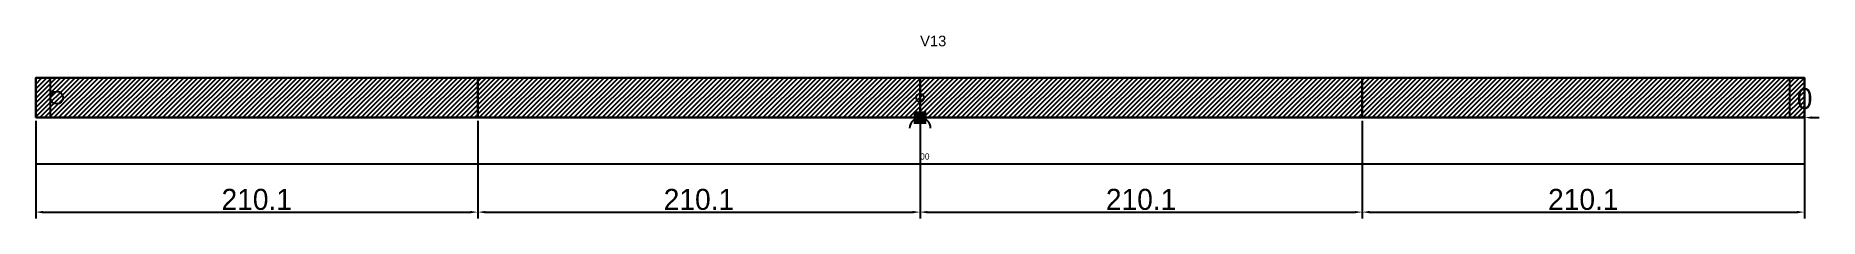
# Model space of a CAD drawing. Header units: metres. Extents: x 12796 to 13643, y 13111 to 13198.
import ezdxf

# ---------------------------------------------------------------- set-up
doc = ezdxf.new("R2010")
doc.units = ezdxf.units.M
for name, color, linetype in [('00 - FELIPE', 2, 'CONTINUOUS'), ('COTA', 241, 'CONTINUOUS'), ('Escoras', 2, 'CONTINUOUS'), ('Forcador', 251, 'CONTINUOUS'), ('Hachura', 251, 'CONTINUOUS'), ('NOMENCLATURA', 7, 'CONTINUOUS'), ('Painéis', 200, 'CONTINUOUS'), ('REAPROVEITAMENTO', 251, 'CONTINUOUS'), ('SARR_2.2x7', 40, 'CONTINUOUS')]:
    doc.layers.add(name, color=color, linetype=linetype)
doc.styles.add('STR_STANDARD', font='arial.ttf')
doc.dimstyles.new('EZ DXF', dxfattribs={"dimtxt": 10, "dimasz": 3.5, "dimexe": 3, "dimexo": 1.5, "dimgap": 1, "dimtad": 1, "dimdec": 1, "dimdsep": 46, "dimcen": 2.5, "dimazin": 3, "dimtfac": 1, "dimtmove": 0, "dimatfit": 3})

msp = doc.modelspace()

# ---------------------------------------------------------------- hatches: boundary and pattern name
at = {"layer": 'REAPROVEITAMENTO'}
h = msp.add_hatch(dxfattribs=at)
h.set_pattern_fill('ANSI31', scale=0.5)
h.paths.add_polyline_path([(12795.5914, 13158.9905), (13636.091422, 13158.9905), (13636.091422, 13177.9905), (12795.5914, 13177.9905)])
h = msp.add_hatch(dxfattribs=at)
h.set_pattern_fill('ANSI31', scale=0.5)
h.paths.add_polyline_path([(12795.5914, 13158.9905), (13636.091422, 13158.9905), (13636.091422, 13177.9905), (12795.5914, 13177.9905)])

# ---------------------------------------------------------------- linework, layer by layer
at = {"layer": '00 - FELIPE'}
msp.add_line((12795.5914, 13136.9905), (13636.091422, 13136.9905), dxfattribs=at)
msp.add_line((12795.5914, 13136.9905), (13636.091422, 13136.9905), dxfattribs=at)
at = {"layer": 'Escoras'}
msp.add_circle((13215.841411, 13168.4905), 1.9, dxfattribs=at)
msp.add_circle((13215.841411, 13168.4905), 1.9, dxfattribs=at)
at = {"layer": 'Forcador'}
msp.add_circle((12805.5914, 13168.4905), 3, dxfattribs=at)
msp.add_circle((12805.5914, 13168.4905), 3, dxfattribs=at)
at = {"layer": 'Hachura'}
msp.add_solid([(13212.841411, 13161.9905), (13218.841411, 13161.9905), (13212.841411, 13155.9905), (13218.841411, 13155.9905)], dxfattribs=at)
msp.add_solid([(13212.841411, 13161.9905), (13218.841411, 13161.9905), (13212.841411, 13155.9905), (13218.841411, 13155.9905)], dxfattribs=at)
at = {"layer": 'Painéis'}
for points in [[(12795.5914, 13158.9905), (12795.5914, 13177.9905)], [(12795.5914, 13177.9905), (13636.091422, 13177.9905)], [(12795.5914, 13158.9905), (12795.5914, 13177.9905)], [(12795.5914, 13177.9905), (13636.091422, 13177.9905)], [(13005.6914, 13158.9905), (13005.6914, 13177.9905)], [(13005.6914, 13158.9905), (13005.6914, 13177.9905)], [(13215.7914, 13158.9905), (13215.7914, 13177.9905)], [(13215.7914, 13158.9905), (13215.7914, 13177.9905)], [(13425.8914, 13158.9905), (13425.8914, 13177.9905)], [(13425.8914, 13158.9905), (13425.8914, 13177.9905)], [(13636.091422, 13158.9905), (13636.091422, 13177.9905)], [(13636.091422, 13158.9905), (13636.091422, 13177.9905)], [(12795.5914, 13158.9905), (13636.091422, 13158.9905)], [(12795.5914, 13158.9905), (13636.091422, 13158.9905)]]:
    msp.add_lwpolyline(points, close=True, dxfattribs=at)
msp.add_arc((13215.841411, 13153.9905), 5, 0, 180, dxfattribs=at)
msp.add_arc((13215.841411, 13153.9905), 5, 0, 180, dxfattribs=at)
at = {"layer": 'SARR_2.2x7'}
for p, q in [((12802.5914, 13158.9905), (12802.5914, 13177.9905)), ((12802.5914, 13158.9905), (12802.5914, 13177.9905)), ((13629.091422, 13158.9905), (13629.091422, 13177.9905)), ((13629.091422, 13158.9905), (13629.091422, 13177.9905))]:
    msp.add_line(p, q, dxfattribs=at)

# ---------------------------------------------------------------- texts
at = {"layer": '00 - FELIPE'}
msp.add_text('00', height=3, dxfattribs=at).set_placement((13215.841411, 13138.9905))
msp.add_text('00', height=3, dxfattribs=at).set_placement((13215.841411, 13138.9905))
at = {"layer": 'NOMENCLATURA', "style": 'STR_STANDARD'}
msp.add_text('V13', height=5, dxfattribs=at).set_placement((13215.841411, 13192.9905))
msp.add_text('V13', height=5, dxfattribs=at).set_placement((13215.841411, 13192.9905))

# ---------------------------------------------------------------- dimensions: what is measured, and where the dimension line sits
at = {"layer": 'COTA'}
for base, p1, p2 in [((13636.0914220004, 13158.9905), (13636.0914220004, 13158.9905), (13636.0914220004, 13177.9905)), ((13636.0914220004, 13158.9905), (13636.0914220004, 13158.9905), (13636.0914220004, 13177.9905)), ((12795.5914, 13113.9905), (12795.5914, 13158.9905), (13005.6914, 13158.9905)), ((12795.5914, 13113.9905), (12795.5914, 13158.9905), (13005.6914, 13158.9905)), ((13005.6914, 13113.9905), (13005.6914, 13158.9905), (13215.7914, 13158.9905)), ((13005.6914, 13113.9905), (13005.6914, 13158.9905), (13215.7914, 13158.9905)), ((13215.7914, 13113.9905), (13215.7914, 13158.9905), (13425.8914, 13158.9905)), ((13215.7914, 13113.9905), (13215.7914, 13158.9905), (13425.8914, 13158.9905)), ((13425.8914, 13113.9905), (13425.8914, 13158.9905), (13635.9914, 13158.9905)), ((13425.8914, 13113.9905), (13425.8914, 13158.9905), (13635.9914, 13158.9905))]:
    msp.add_linear_dim(base=base, p1=p1, p2=p2, dimstyle='EZ DXF', dxfattribs=at).render()

doc.saveas('drawing.dxf')
